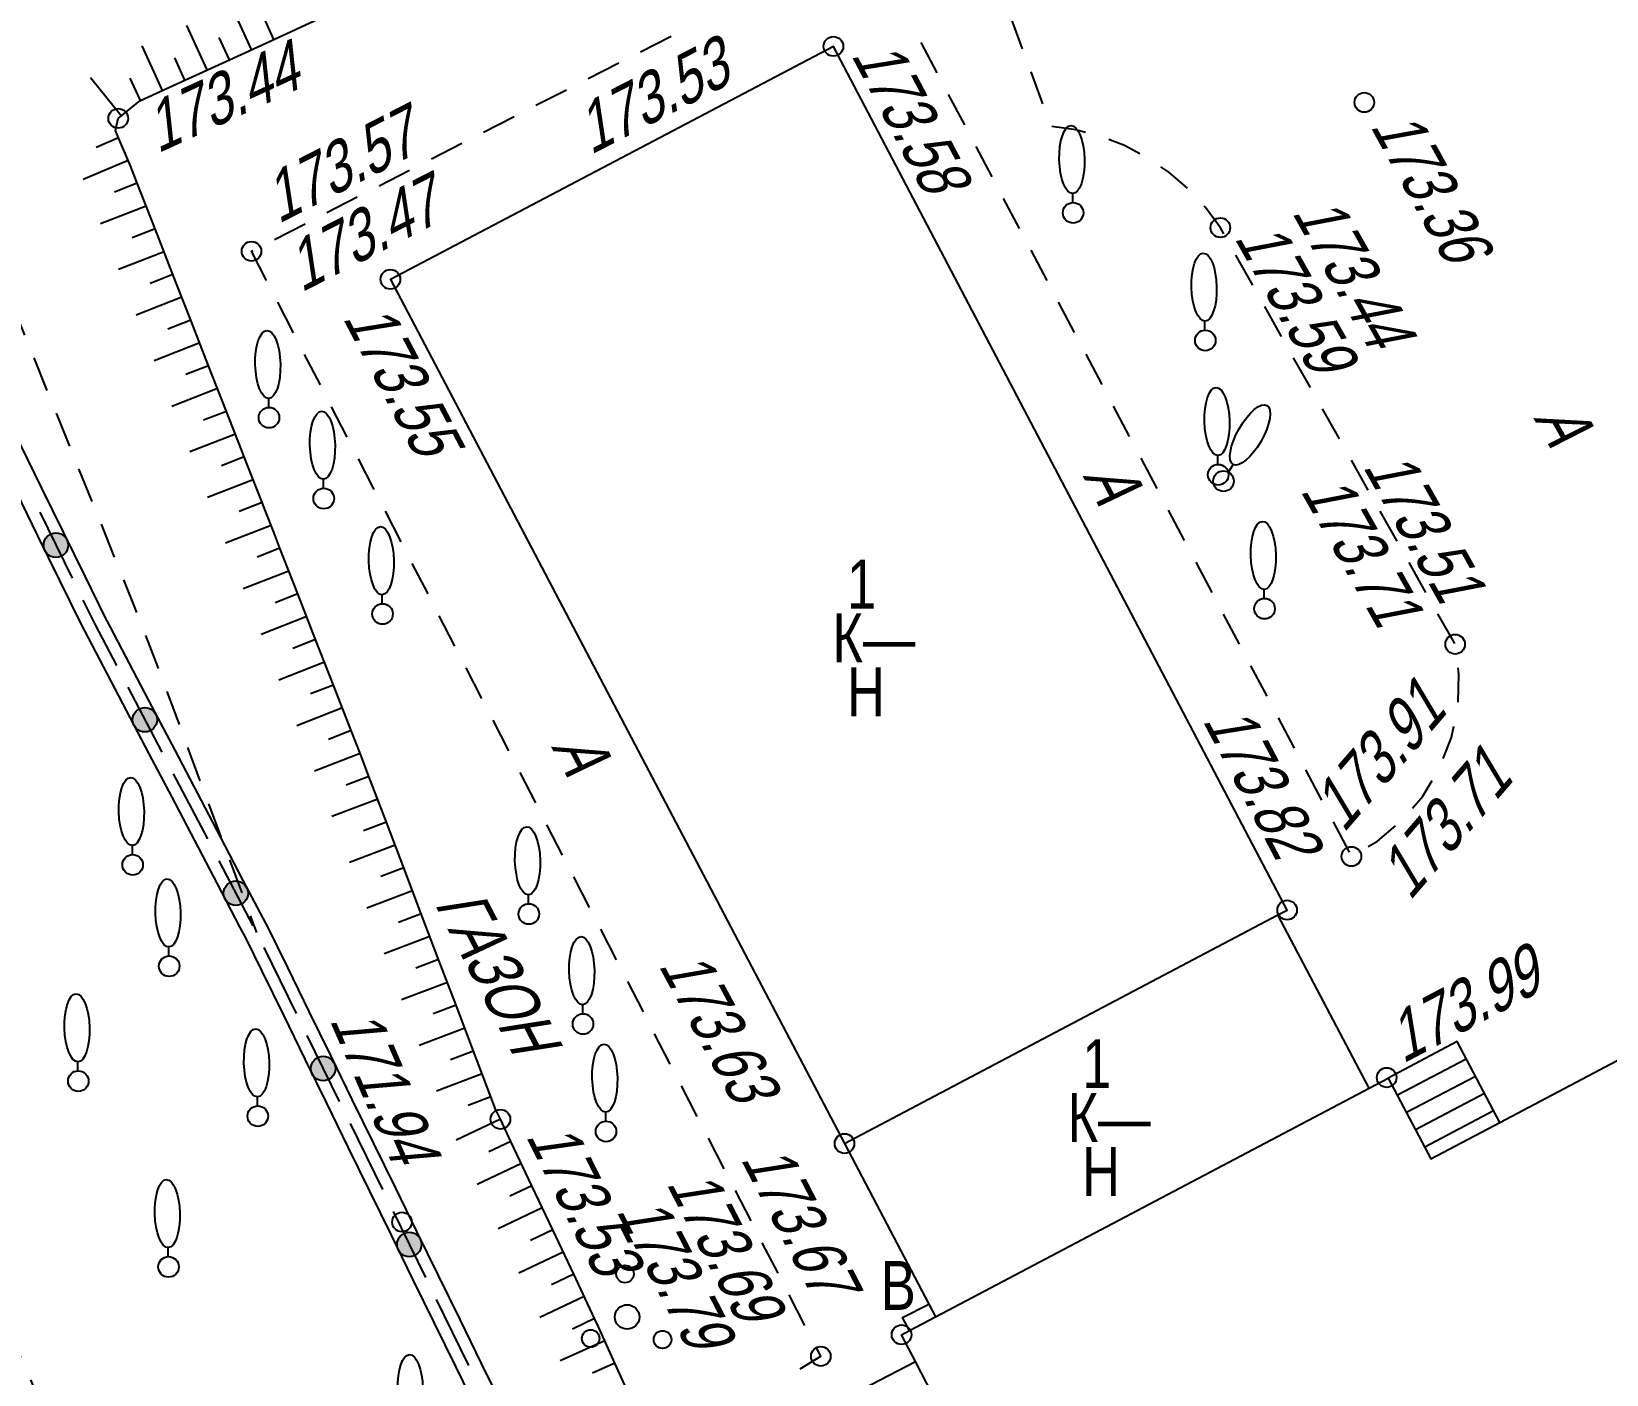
# Model space of a CAD drawing. Header units: metres. Extents: x -584 to -429, y 22748 to 22926.
# Drawn here: x -549.19 to -517.02, y 22807.56 to 22834.98 of the extents above; entities that cross this region are included whole.
import ezdxf
from ezdxf.enums import TextEntityAlignment as Align

# ---------------------------------------------------------------- set-up
doc = ezdxf.new("R2010")
doc.units = ezdxf.units.M
doc.header["$MEASUREMENT"] = 0
for name, color, linetype, lineweight in [('Вентиляторы', 7, 'Continuous', 25), ('Внутреннее заполнение', 7, 'Continuous', 25), ('Горизонтали', 7, 'Continuous', 25), ('Граница улицы', 7, 'Continuous', 25), ('Здания', 7, 'Continuous', 25), ('Крыльца', 7, 'Continuous', 25), ('Леса и газоны', 7, 'Continuous', 25), ('Ограды', 7, 'Continuous', 25), ('Отдельно стоящее дерево', 7, 'Continuous', 25), ('Откосы', 7, 'Continuous', 25)]:
    doc.layers.add(name, color=color, linetype=linetype, lineweight=lineweight)
doc.styles.add('Style-RUSSIAN_1251', font='RUSSIAN_1251.shx')
doc.styles.add('Style-RUSSIAN_1251 I 0.32289', font='RUSSIAN_1251.shx', dxfattribs={"oblique": 18.5})

# ---------------------------------------------------------------- blocks, each defined once
blk = doc.blocks.new('PIKET_44')
at = {"layer": 'Горизонтали', "color": 7, "linetype": 'Continuous', "lineweight": 25}
blk.add_arc((0, 0), 0.2, 0, 360, dxfattribs=at)
blk = doc.blocks.new('PIKET_45')
at = {"layer": 'Горизонтали', "color": 7, "linetype": 'Continuous', "lineweight": 25}
blk.add_arc((0, 0), 0.2, 0, 360, dxfattribs=at)
blk = doc.blocks.new('PIKET_56')
at = {"layer": 'Горизонтали', "color": 7, "linetype": 'Continuous', "lineweight": 25}
blk.add_arc((0, 0), 0.2, 0, 360, dxfattribs=at)
blk = doc.blocks.new('PIKET_58')
at = {"layer": 'Горизонтали', "color": 7, "linetype": 'Continuous', "lineweight": 25}
blk.add_arc((0, 0), 0.2, 0, 360, dxfattribs=at)
blk = doc.blocks.new('msdElementTypeLineString_7')
at = {"layer": 'Граница улицы', "color": 7, "linetype": 'Continuous', "lineweight": 25}
for p, q in [((0.154, 33.227), (0.001, 33.555)), ((1.185, 31.006), (0.88, 31.663)), ((1.699, 29.895), (1.395, 30.552)), ((2.213, 28.784), (1.909, 29.441)), ((2.727, 27.672), (2.423, 28.33)), ((3.241, 26.561), (2.937, 27.219)), ((3.755, 25.45), (3.451, 26.107)), ((4.752, 23.213), (4.462, 23.877)), ((5.24, 22.091), (4.951, 22.755)), ((5.729, 20.968), (5.44, 21.632)), ((6.218, 19.846), (5.929, 20.51)), ((6.707, 18.723), (6.418, 19.387)), ((7.196, 17.6), (6.907, 18.265)), ((7.685, 16.478), (7.396, 17.142)), ((8.174, 15.355), (7.885, 16.02)), ((8.663, 14.233), (8.373, 14.897)), ((9.152, 13.11), (8.862, 13.774)), ((10.146, 12.405), (9.55, 12.816)), ((11.155, 11.71), (10.558, 12.121)), ((12.163, 11.016), (11.567, 11.427)), ((13.172, 10.321), (12.575, 10.732)), ((15.1, 8.815), (14.54, 9.275)), ((16.046, 8.037), (15.486, 8.497)), ((16.854, 7.119), (16.379, 7.665)), ((17.658, 6.195), (17.182, 6.742)), ((18.461, 5.271), (17.986, 5.818)), ((20.068, 3.423), (19.593, 3.97)), ((20.871, 2.499), (20.396, 3.046)), ((21.675, 1.575), (21.199, 2.122)), ((22.478, 0.651), (22.003, 1.198)), ((23.044, 0.001), (22.806, 0.274))]:
    blk.add_line(p, q, dxfattribs=at)
at = {"layer": 'Граница улицы', "color": 7, "linetype": 'Continuous', "lineweight": 25, "flags": 128}
for points in [[(0.67, 32.117), (0.384, 32.736), (0.366, 32.774)], [(4.263, 24.336), (4.13, 24.641), (3.965, 24.996)], [(14.154, 9.592), (13.763, 9.914), (13.583, 10.038)], [(19.265, 4.347), (18.985, 4.669), (18.789, 4.894)]]:
    blk.add_lwpolyline(points, dxfattribs=at)
blk = doc.blocks.new('PIKET_67')
at = {"layer": 'Горизонтали', "color": 7, "linetype": 'Continuous', "lineweight": 25}
blk.add_arc((0, 0), 0.2, 0, 360, dxfattribs=at)
blk = doc.blocks.new('PIKET_69')
at = {"layer": 'Горизонтали', "color": 7, "linetype": 'Continuous', "lineweight": 25}
blk.add_arc((0, 0), 0.2, 0, 360, dxfattribs=at)
blk = doc.blocks.new('msdElementTypeLineString_13')
at = {"layer": 'Откосы', "color": 7, "linetype": 'Continuous', "lineweight": 25}
for p, q in [((0, 20.464), (0.136, 20.129)), ((0.323, 19.666), (0.594, 18.996)), ((0.781, 18.532), (1.052, 17.863)), ((1.24, 17.399), (1.511, 16.729)), ((1.698, 16.266), (1.969, 15.596)), ((2.156, 15.133), (2.427, 14.463)), ((2.615, 14), (2.885, 13.33)), ((3.073, 12.866), (3.344, 12.197)), ((3.531, 11.733), (3.802, 11.064)), ((3.989, 10.6), (4.26, 9.93)), ((4.448, 9.467), (4.719, 8.797)), ((4.906, 8.334), (5.177, 7.664)), ((6.248, 4.921), (6.5, 4.244)), ((6.675, 3.776), (6.927, 3.099)), ((7.101, 2.63), (7.354, 1.953)), ((7.528, 1.485), (7.78, 0.808)), ((7.955, 0.339), (8.081, 0.001))]:
    blk.add_line(p, q, dxfattribs=at)
at = {"layer": 'Откосы', "color": 7, "linetype": 'Continuous', "lineweight": 25, "flags": 128}
for points in [[(5.364, 7.2), (5.571, 6.689), (5.633, 6.53)], [(5.814, 6.064), (6.011, 5.556), (6.073, 5.39)]]:
    blk.add_lwpolyline(points, dxfattribs=at)
blk = doc.blocks.new('PIKET_110')
at = {"layer": 'Горизонтали', "color": 7, "linetype": 'Continuous', "lineweight": 25}
blk.add_arc((0, 0), 0.2, 0, 360, dxfattribs=at)
blk = doc.blocks.new('DEREVO_36')
at = {"layer": 'Отдельно стоящее дерево', "color": 7, "linetype": 'Continuous', "lineweight": 25, "flags": 128}
blk.add_lwpolyline([(-0.007, 0.21), (-0.007, 0.393)], dxfattribs=at)
at = {"layer": 'Отдельно стоящее дерево', "color": 7, "linetype": 'Continuous', "lineweight": 25}
blk.add_arc((0, 0), 0.21, 0, 359.99999, dxfattribs=at)
blk.add_ellipse((-0.0255, 1.088), major_axis=(-0.0185, 0.695), ratio=0.3698286, dxfattribs=at)
blk = doc.blocks.new('DEREVO_37')
at = {"layer": 'Отдельно стоящее дерево', "color": 7, "linetype": 'Continuous', "lineweight": 25, "flags": 128}
blk.add_lwpolyline([(-0.007, 0.21), (-0.007, 0.393)], dxfattribs=at)
at = {"layer": 'Отдельно стоящее дерево', "color": 7, "linetype": 'Continuous', "lineweight": 25}
blk.add_arc((0, 0), 0.21, 0, 360, dxfattribs=at)
blk.add_ellipse((-0.025, 1.088), major_axis=(-0.019, 0.695), ratio=0.369829, dxfattribs=at)
blk = doc.blocks.new('DEREVO_38')
at = {"layer": 'Отдельно стоящее дерево', "color": 7, "linetype": 'Continuous', "lineweight": 25, "flags": 128}
blk.add_lwpolyline([(-0.007, 0.21), (-0.007, 0.393)], dxfattribs=at)
at = {"layer": 'Отдельно стоящее дерево', "color": 7, "linetype": 'Continuous', "lineweight": 25}
blk.add_arc((0, 0), 0.21, 0, 359.99999, dxfattribs=at)
blk.add_ellipse((-0.0255, 1.088), major_axis=(-0.0185, 0.695), ratio=0.3698286, dxfattribs=at)
blk = doc.blocks.new('DEREVO_39')
at = {"layer": 'Отдельно стоящее дерево', "color": 7, "linetype": 'Continuous', "lineweight": 25, "flags": 128}
blk.add_lwpolyline([(-0.007, 0.21), (-0.007, 0.393)], dxfattribs=at)
at = {"layer": 'Отдельно стоящее дерево', "color": 7, "linetype": 'Continuous', "lineweight": 25}
blk.add_arc((0, 0), 0.21, 0, 360, dxfattribs=at)
blk.add_ellipse((-0.025, 1.088), major_axis=(-0.019, 0.695), ratio=0.369829, dxfattribs=at)
blk = doc.blocks.new('DEREVO_40')
at = {"layer": 'Отдельно стоящее дерево', "color": 7, "linetype": 'Continuous', "lineweight": 25, "flags": 128}
blk.add_lwpolyline([(-0.007, 0.21), (-0.007, 0.393)], dxfattribs=at)
at = {"layer": 'Отдельно стоящее дерево', "color": 7, "linetype": 'Continuous', "lineweight": 25}
blk.add_arc((0, 0), 0.21, 0, 360, dxfattribs=at)
blk.add_ellipse((-0.025, 1.088), major_axis=(-0.019, 0.695), ratio=0.369829, dxfattribs=at)
blk = doc.blocks.new('DEREVO_42')
at = {"layer": 'Отдельно стоящее дерево', "color": 7, "linetype": 'Continuous', "lineweight": 25, "flags": 128}
blk.add_lwpolyline([(-0.007, 0.21), (-0.007, 0.393)], dxfattribs=at)
at = {"layer": 'Отдельно стоящее дерево', "color": 7, "linetype": 'Continuous', "lineweight": 25}
blk.add_arc((0, 0), 0.21, 0, 359.99999, dxfattribs=at)
blk.add_ellipse((-0.0255, 1.088), major_axis=(-0.0185, 0.695), ratio=0.3698286, dxfattribs=at)
blk = doc.blocks.new('DEREVO_190')
at = {"layer": 'Отдельно стоящее дерево', "color": 7, "linetype": 'Continuous', "lineweight": 25, "flags": 128}
blk.add_lwpolyline([(-0.007, 0.21), (-0.007, 0.393)], dxfattribs=at)
at = {"layer": 'Отдельно стоящее дерево', "color": 7, "linetype": 'Continuous', "lineweight": 25}
blk.add_arc((0, 0), 0.21, 0, 360, dxfattribs=at)
blk.add_ellipse((-0.025, 1.088), major_axis=(-0.019, 0.695), ratio=0.369829, dxfattribs=at)
blk = doc.blocks.new('DEREVO_191')
at = {"layer": 'Отдельно стоящее дерево', "color": 7, "linetype": 'Continuous', "lineweight": 25, "flags": 128}
blk.add_lwpolyline([(-0.007, 0.21), (-0.007, 0.393)], dxfattribs=at)
at = {"layer": 'Отдельно стоящее дерево', "color": 7, "linetype": 'Continuous', "lineweight": 25}
blk.add_arc((0, 0), 0.21, 0, 359.99999, dxfattribs=at)
blk.add_ellipse((-0.0255, 1.088), major_axis=(-0.0185, 0.695), ratio=0.3698286, dxfattribs=at)
blk = doc.blocks.new('DEREVO_192')
at = {"layer": 'Отдельно стоящее дерево', "color": 7, "linetype": 'Continuous', "lineweight": 25, "flags": 128}
blk.add_lwpolyline([(-0.007, 0.21), (-0.007, 0.393)], dxfattribs=at)
at = {"layer": 'Отдельно стоящее дерево', "color": 7, "linetype": 'Continuous', "lineweight": 25}
blk.add_arc((0, 0), 0.21, 0, 359.99999, dxfattribs=at)
blk.add_ellipse((-0.0255, 1.088), major_axis=(-0.0185, 0.695), ratio=0.3698286, dxfattribs=at)
blk = doc.blocks.new('DEREVO_193')
at = {"layer": 'Отдельно стоящее дерево', "color": 7, "linetype": 'Continuous', "lineweight": 25, "flags": 128}
blk.add_lwpolyline([(-0.007, 0.21), (-0.007, 0.393)], dxfattribs=at)
at = {"layer": 'Отдельно стоящее дерево', "color": 7, "linetype": 'Continuous', "lineweight": 25}
blk.add_arc((0, 0), 0.21, 0, 359.99999, dxfattribs=at)
blk.add_ellipse((-0.0255, 1.088), major_axis=(-0.0185, 0.695), ratio=0.3698286, dxfattribs=at)
blk = doc.blocks.new('DEREVO_194')
at = {"layer": 'Отдельно стоящее дерево', "color": 7, "linetype": 'Continuous', "lineweight": 25, "flags": 128}
blk.add_lwpolyline([(-0.007, 0.21), (-0.007, 0.393)], dxfattribs=at)
at = {"layer": 'Отдельно стоящее дерево', "color": 7, "linetype": 'Continuous', "lineweight": 25}
blk.add_arc((0, 0), 0.21, 0, 360, dxfattribs=at)
blk.add_ellipse((-0.025, 1.088), major_axis=(-0.019, 0.695), ratio=0.369829, dxfattribs=at)
blk = doc.blocks.new('DEREVO_195')
at = {"layer": 'Отдельно стоящее дерево', "color": 7, "linetype": 'Continuous', "lineweight": 25, "flags": 128}
blk.add_lwpolyline([(-0.007, 0.21), (-0.007, 0.393)], dxfattribs=at)
at = {"layer": 'Отдельно стоящее дерево', "color": 7, "linetype": 'Continuous', "lineweight": 25}
blk.add_arc((0, 0), 0.21, 0, 360, dxfattribs=at)
blk.add_ellipse((-0.025, 1.088), major_axis=(-0.019, 0.695), ratio=0.369829, dxfattribs=at)
blk = doc.blocks.new('KUST1_11')
at = {"layer": 'Отдельно стоящее дерево', "color": 7, "linetype": 'Continuous', "lineweight": 25}
for centre, radius in [((-0.044, 0.877), 0.18), ((0, 0), 0.25), ((-0.745, -0.439), 0.18), ((0.723, -0.461), 0.18)]:
    blk.add_arc(centre, radius, 0, 360, dxfattribs=at)
blk = doc.blocks.new('DEREVO_239')
at = {"layer": 'Отдельно стоящее дерево', "color": 7, "linetype": 'Continuous', "lineweight": 25, "flags": 128}
blk.add_lwpolyline([(-0.007, 0.21), (-0.007, 0.393)], dxfattribs=at)
at = {"layer": 'Отдельно стоящее дерево', "color": 7, "linetype": 'Continuous', "lineweight": 25}
blk.add_arc((0, 0), 0.21, 0, 359.99999, dxfattribs=at)
blk.add_ellipse((-0.0255, 1.088), major_axis=(-0.0185, 0.695), ratio=0.3698286, dxfattribs=at)
blk = doc.blocks.new('DEREVO_240')
at = {"layer": 'Отдельно стоящее дерево', "color": 7, "linetype": 'Continuous', "lineweight": 25, "flags": 128}
blk.add_lwpolyline([(-0.007, 0.21), (-0.007, 0.393)], dxfattribs=at)
at = {"layer": 'Отдельно стоящее дерево', "color": 7, "linetype": 'Continuous', "lineweight": 25}
blk.add_arc((0, 0), 0.21, 0, 360, dxfattribs=at)
blk.add_ellipse((-0.025, 1.088), major_axis=(-0.019, 0.695), ratio=0.369829, dxfattribs=at)
blk = doc.blocks.new('DEREVO_241')
at = {"layer": 'Отдельно стоящее дерево', "color": 7, "linetype": 'Continuous', "lineweight": 25, "flags": 128}
blk.add_lwpolyline([(-0.007, 0.21), (-0.007, 0.393)], dxfattribs=at)
at = {"layer": 'Отдельно стоящее дерево', "color": 7, "linetype": 'Continuous', "lineweight": 25}
blk.add_arc((0, 0), 0.21, 0, 359.99999, dxfattribs=at)
blk.add_ellipse((-0.0255, 1.088), major_axis=(-0.0185, 0.695), ratio=0.3698286, dxfattribs=at)
blk = doc.blocks.new('DEREVO_242')
at = {"layer": 'Отдельно стоящее дерево', "color": 7, "linetype": 'Continuous', "lineweight": 25, "flags": 128}
blk.add_lwpolyline([(-0.007, 0.21), (-0.007, 0.393)], dxfattribs=at)
at = {"layer": 'Отдельно стоящее дерево', "color": 7, "linetype": 'Continuous', "lineweight": 25}
blk.add_arc((0, 0), 0.21, 0, 359.99999, dxfattribs=at)
blk.add_ellipse((-0.0255, 1.088), major_axis=(-0.0185, 0.695), ratio=0.3698286, dxfattribs=at)
blk = doc.blocks.new('DEREVO_243')
at = {"layer": 'Отдельно стоящее дерево', "color": 7, "linetype": 'Continuous', "lineweight": 25, "flags": 128}
blk.add_lwpolyline([(-0.007, 0.21), (-0.007, 0.393)], dxfattribs=at)
at = {"layer": 'Отдельно стоящее дерево', "color": 7, "linetype": 'Continuous', "lineweight": 25}
blk.add_arc((0, 0), 0.21, 0, 359.99999, dxfattribs=at)
blk.add_ellipse((-0.0255, 1.088), major_axis=(-0.0185, 0.695), ratio=0.3698286, dxfattribs=at)
blk = doc.blocks.new('msdElementTypeLineString_25')
at = {"layer": 'Откосы', "color": 7, "linetype": 'Continuous', "lineweight": 25}
for p, q in [((3.78, 45.175), (3.363, 46.084)), ((4.235, 45.383), (4.026, 45.838)), ((4.235, 45.383), (5.144, 45.8)), ((2.871, 44.758), (2.454, 45.667)), ((3.326, 44.967), (3.117, 45.421)), ((3.326, 44.967), (4.235, 45.383)), ((1.962, 44.341), (1.545, 45.25)), ((2.417, 44.55), (2.208, 45.004)), ((2.417, 44.55), (3.326, 44.967)), ((1.118, 43.82), (0.488, 44.597)), ((1.508, 44.133), (1.299, 44.587)), ((1.508, 44.133), (2.417, 44.55)), ((1.063, 43.369), (0.603, 43.174)), ((1.258, 42.908), (0.337, 42.519)), ((1.443, 42.444), (0.978, 42.262)), ((1.808, 41.513), (1.443, 42.444)), ((1.626, 41.978), (0.694, 41.614)), ((1.808, 41.513), (1.342, 41.331)), ((2.172, 40.581), (1.808, 41.513)), ((1.99, 41.047), (1.059, 40.683)), ((2.172, 40.581), (1.706, 40.399)), ((2.536, 39.65), (2.172, 40.581)), ((2.354, 40.116), (1.423, 39.751)), ((2.536, 39.65), (2.071, 39.468)), ((2.901, 38.719), (2.536, 39.65)), ((2.719, 39.185), (1.787, 38.82)), ((2.901, 38.719), (2.435, 38.537)), ((3.265, 37.788), (2.901, 38.719)), ((3.083, 38.253), (2.152, 37.889)), ((3.265, 37.788), (2.799, 37.605)), ((3.447, 37.322), (2.516, 36.958)), ((3.629, 36.856), (3.164, 36.674)), ((3.994, 35.925), (3.629, 36.856)), ((3.812, 36.391), (2.88, 36.026)), ((3.994, 35.925), (3.528, 35.743)), ((4.176, 35.459), (3.245, 35.095)), ((4.358, 34.994), (3.892, 34.812)), ((4.722, 34.063), (4.358, 34.994)), ((4.54, 34.528), (3.609, 34.164)), ((4.722, 34.063), (4.257, 33.88)), ((5.087, 33.131), (4.722, 34.063)), ((4.904, 33.597), (3.973, 33.233)), ((5.087, 33.131), (4.621, 32.949)), ((5.451, 32.2), (5.087, 33.131)), ((5.269, 32.666), (4.338, 32.301)), ((5.451, 32.2), (4.985, 32.018)), ((5.815, 31.269), (5.451, 32.2)), ((5.633, 31.734), (4.702, 31.37)), ((5.815, 31.269), (5.35, 31.087)), ((5.997, 30.803), (5.066, 30.439)), ((6.176, 30.336), (5.708, 30.158)), ((6.532, 29.401), (6.176, 30.336)), ((6.354, 29.869), (5.419, 29.513)), ((6.532, 29.401), (6.064, 29.223)), ((6.887, 28.467), (6.532, 29.401)), ((6.709, 28.934), (5.775, 28.578)), ((6.887, 28.467), (6.42, 28.289)), ((7.243, 27.532), (6.887, 28.467)), ((7.065, 28), (6.131, 27.644)), ((7.243, 27.532), (6.776, 27.354)), ((7.599, 26.598), (7.243, 27.532)), ((7.421, 27.065), (6.486, 26.709)), ((7.599, 26.598), (7.132, 26.42)), ((7.955, 25.663), (7.599, 26.598)), ((7.777, 26.13), (6.842, 25.775)), ((7.955, 25.663), (7.487, 25.485)), ((8.31, 24.728), (7.955, 25.663)), ((8.132, 25.196), (7.198, 24.84)), ((8.31, 24.728), (7.843, 24.551)), ((8.666, 23.794), (8.31, 24.728)), ((8.488, 24.261), (7.554, 23.905)), ((8.666, 23.794), (8.199, 23.616)), ((8.861, 23.334), (7.957, 22.906)), ((9.074, 22.882), (8.622, 22.668)), ((9.502, 21.978), (9.074, 22.882)), ((9.288, 22.43), (8.384, 22.002)), ((9.502, 21.978), (9.05, 21.764)), ((9.93, 21.074), (9.502, 21.978)), ((9.716, 21.526), (8.812, 21.098)), ((9.93, 21.074), (9.478, 20.86)), ((10.357, 20.17), (9.93, 21.074)), ((10.144, 20.622), (9.24, 20.194)), ((10.357, 20.17), (9.905, 19.956)), ((10.785, 19.266), (10.357, 20.17)), ((10.571, 19.718), (9.667, 19.29)), ((10.785, 19.266), (10.333, 19.052)), ((10.994, 18.812), (10.082, 18.401)), ((11.199, 18.356), (10.744, 18.15)), ((11.611, 17.444), (11.199, 18.356))]:
    blk.add_line(p, q, dxfattribs=at)
at = {"layer": 'Откосы', "color": 7, "linetype": 'Continuous', "lineweight": 25, "flags": 128}
for points in [[(1.063, 43.369), (1, 43.519), (1.055, 43.769), (1.499, 44.129), (1.508, 44.133)], [(1.443, 42.444), (1.305, 42.798), (1.063, 43.369)], [(3.629, 36.856), (3.572, 37.003), (3.265, 37.788)], [(4.358, 34.994), (4.231, 35.318), (4.061, 35.753), (3.994, 35.925)], [(6.176, 30.336), (6.017, 30.753), (5.815, 31.269)], [(9.074, 22.882), (8.861, 23.334), (8.762, 23.542), (8.666, 23.794)], [(11.199, 18.356), (10.866, 19.095), (10.785, 19.266)]]:
    blk.add_lwpolyline(points, dxfattribs=at)
blk = doc.blocks.new('PIKET_166')
at = {"layer": 'Горизонтали', "color": 7, "linetype": 'Continuous', "lineweight": 25}
blk.add_arc((0, 0), 0.2, 0, 360, dxfattribs=at)
blk = doc.blocks.new('PIKET_167')
at = {"layer": 'Горизонтали', "color": 7, "linetype": 'Continuous', "lineweight": 25}
blk.add_arc((0, 0), 0.2, 0, 360, dxfattribs=at)
blk = doc.blocks.new('PIKET_168')
at = {"layer": 'Горизонтали', "color": 7, "linetype": 'Continuous', "lineweight": 25}
blk.add_arc((0, 0), 0.2, 0, 360, dxfattribs=at)
blk = doc.blocks.new('PIKET_169')
at = {"layer": 'Горизонтали', "color": 7, "linetype": 'Continuous', "lineweight": 25}
blk.add_arc((0, 0), 0.2, 0, 360, dxfattribs=at)
blk = doc.blocks.new('PIKET_178')
at = {"layer": 'Горизонтали', "color": 7, "linetype": 'Continuous', "lineweight": 25}
blk.add_arc((0, 0), 0.2, 0, 360, dxfattribs=at)
blk = doc.blocks.new('PIKET_179')
at = {"layer": 'Горизонтали', "color": 7, "linetype": 'Continuous', "lineweight": 25}
blk.add_arc((0, 0), 0.2, 0, 360, dxfattribs=at)
blk = doc.blocks.new('PIKET_180')
at = {"layer": 'Горизонтали', "color": 7, "linetype": 'Continuous', "lineweight": 25}
blk.add_arc((0, 0), 0.2, 0, 360, dxfattribs=at)
blk = doc.blocks.new('PIKET_181')
at = {"layer": 'Горизонтали', "color": 7, "linetype": 'Continuous', "lineweight": 25}
blk.add_arc((0, 0), 0.2, 0, 360, dxfattribs=at)
blk = doc.blocks.new('msdElementTypeLineString_32')
at = {"layer": 'Граница улицы', "color": 7, "linetype": 'Continuous', "lineweight": 25}
for p, q in [((7.947, 53.218), (8.57, 53.537)), ((13.673, 53.406), (14, 52.787)), ((6.879, 52.67), (7.502, 52.99)), ((16.166, 52.152), (15.925, 52.809)), ((5.811, 52.123), (6.434, 52.442)), ((14.234, 52.345), (14.562, 51.726)), ((4.743, 51.575), (5.366, 51.895)), ((3.676, 51.028), (4.299, 51.347)), ((14.795, 51.284), (15.123, 50.665)), ((2.608, 50.48), (3.231, 50.799)), ((1.54, 49.932), (2.163, 50.252)), ((15.357, 50.223), (15.684, 49.605)), ((0.472, 49.385), (1.095, 49.704)), ((15.918, 49.163), (16.246, 48.544)), ((20.452, 48.451), (20.108, 49.061)), ((0.858, 47.48), (0.537, 48.103)), ((16.479, 48.102), (16.807, 47.483)), ((21.042, 47.405), (20.698, 48.015)), ((1.408, 46.414), (1.087, 47.036)), ((17.041, 47.041), (17.368, 46.422)), ((21.631, 46.36), (21.287, 46.97)), ((1.958, 45.347), (1.637, 45.969)), ((17.602, 45.98), (17.93, 45.362)), ((22.221, 45.315), (21.877, 45.925)), ((2.507, 44.28), (2.187, 44.902)), ((18.163, 44.92), (18.491, 44.301)), ((22.81, 44.269), (22.466, 44.879)), ((3.057, 43.213), (2.736, 43.836)), ((18.725, 43.859), (19.052, 43.24)), ((23.4, 43.224), (23.056, 43.834)), ((19.286, 42.798), (19.614, 42.179)), ((23.989, 42.179), (23.645, 42.789)), ((3.607, 42.147), (3.286, 42.769)), ((4.157, 41.08), (3.836, 41.702)), ((19.847, 41.737), (20.175, 41.119)), ((24.579, 41.133), (24.235, 41.743)), ((4.707, 40.013), (4.386, 40.636)), ((20.409, 40.677), (20.736, 40.058)), ((5.257, 38.947), (4.936, 39.569)), ((20.97, 39.616), (21.298, 38.997)), ((5.807, 37.88), (5.486, 38.502)), ((21.531, 38.555), (21.859, 37.936)), ((6.357, 36.813), (6.036, 37.435)), ((22.093, 37.494), (22.42, 36.876)), ((6.906, 35.746), (6.586, 36.369)), ((7.456, 34.68), (7.136, 35.302)), ((8.006, 33.613), (7.685, 34.235)), ((8.556, 32.546), (8.235, 33.168)), ((9.106, 31.479), (8.785, 32.102)), ((9.656, 30.413), (9.335, 31.035)), ((10.206, 29.346), (9.885, 29.968)), ((10.756, 28.279), (10.435, 28.902)), ((11.306, 27.213), (10.985, 27.835))]:
    blk.add_line(p, q, dxfattribs=at)
at = {"layer": 'Граница улицы', "color": 7, "linetype": 'Continuous', "lineweight": 25, "flags": 128}
for points in [[(15.752, 53.279), (15.527, 53.891), (15.484, 53.911)], [(17.034, 51.569), (16.839, 51.62), (16.346, 51.691)], [(18.148, 51.134), (17.831, 51.3), (17.512, 51.423)], [(19.116, 50.431), (18.737, 50.757), (18.572, 50.869)], [(19.863, 49.496), (19.79, 49.625), (19.488, 50.034), (19.458, 50.066)], [(0.308, 48.547), (0.001, 49.143), (0.027, 49.157)], [(24.644, 39.94), (24.664, 40.508), (24.647, 40.639)], [(24.343, 38.785), (24.51, 39.217), (24.557, 39.449)], [(23.713, 37.772), (23.923, 38.016), (24.117, 38.34)], [(22.811, 36.991), (22.998, 37.102), (23.369, 37.411)], [(11.211, 26.327), (11.63, 26.583), (11.535, 26.768)]]:
    blk.add_lwpolyline(points, dxfattribs=at)
blk = doc.blocks.new('msdElementTypeLineString_50')
at = {"layer": 'Ограды', "linetype": 'Continuous', "lineweight": 25}
h = blk.add_hatch(color=7, dxfattribs=at)
edge = h.paths.add_edge_path()
edge.add_arc((12.819, 39.178), 0.25, 0, 360)
h = blk.add_hatch(color=7, dxfattribs=at)
edge = h.paths.add_edge_path()
edge.add_arc((14.635, 35.614), 0.25, 0, 360)
h = blk.add_hatch(color=7, dxfattribs=at)
edge = h.paths.add_edge_path()
edge.add_arc((16.494, 32.072), 0.25, 0, 360)
h = blk.add_hatch(color=7, dxfattribs=at)
edge = h.paths.add_edge_path()
edge.add_arc((18.277, 28.492), 0.25, 0, 360)
h = blk.add_hatch(color=7, dxfattribs=at)
edge = h.paths.add_edge_path()
edge.add_arc((20.037, 24.9), 0.25, 0, 360)
at = {"layer": 'Ограды', "color": 7, "linetype": 'Continuous', "lineweight": 25}
for p, q in [((12.086, 41.236), (12.527, 40.339)), ((12.005, 40.267), (12.446, 39.369)), ((12.527, 40.339), (12.968, 39.441)), ((12.488, 39.851), (13.15, 38.504)), ((12.446, 39.369), (12.887, 38.472)), ((12.968, 39.441), (13.409, 38.544)), ((12.887, 38.472), (13.328, 37.574)), ((13.85, 37.647), (14.315, 36.761)), ((13.789, 36.687), (14.254, 35.802)), ((14.315, 36.761), (14.78, 35.876)), ((14.287, 36.278), (14.984, 34.95)), ((14.254, 35.802), (14.719, 34.916)), ((14.78, 35.876), (15.245, 34.99)), ((14.719, 34.916), (15.184, 34.031)), ((15.245, 34.99), (15.71, 34.105)), ((15.216, 34.507), (15.913, 33.179)), ((15.71, 34.105), (16.175, 33.22)), ((15.184, 34.031), (15.649, 33.145)), ((15.649, 33.145), (16.114, 32.26)), ((16.175, 33.22), (16.639, 32.334)), ((16.146, 32.736), (16.843, 31.408)), ((16.114, 32.26), (16.578, 31.375)), ((16.639, 32.334), (17.104, 31.449)), ((17.067, 30.961), (17.727, 29.614)), ((17.024, 30.48), (17.464, 29.582)), ((17.546, 30.552), (17.986, 29.654)), ((17.986, 29.654), (18.426, 28.756)), ((17.464, 29.582), (17.904, 28.684)), ((17.947, 29.165), (18.607, 27.818)), ((17.904, 28.684), (18.344, 27.786)), ((18.426, 28.756), (18.866, 27.858)), ((18.344, 27.786), (18.784, 26.888)), ((18.866, 27.858), (19.306, 26.96)), ((18.827, 27.369), (19.487, 26.022)), ((18.784, 26.888), (19.224, 25.99)), ((19.306, 26.96), (19.746, 26.062)), ((19.746, 26.062), (20.186, 25.164)), ((19.224, 25.99), (19.664, 25.092)), ((19.707, 25.573), (20.367, 24.226)), ((19.664, 25.092), (20.104, 24.194)), ((20.186, 25.164), (20.626, 24.265)), ((20.104, 24.194), (20.544, 23.296)), ((20.626, 24.265), (21.066, 23.367)), ((20.587, 23.777), (21.246, 22.43)), ((20.544, 23.296), (20.984, 22.398)), ((21.066, 23.367), (21.506, 22.469)), ((20.984, 22.398), (21.424, 21.499)), ((21.506, 22.469), (21.945, 21.571))]:
    blk.add_line(p, q, dxfattribs=at)
at = {"layer": 'Ограды', "color": 7, "linetype": 'Continuous', "lineweight": 25, "flags": 128}
for points in [[(13.409, 38.544), (13.841, 37.665), (13.85, 37.647)], [(13.37, 38.056), (13.618, 37.552), (14.054, 36.721)], [(13.328, 37.574), (13.395, 37.439), (13.789, 36.687)], [(16.578, 31.375), (16.692, 31.158), (17.024, 30.48)], [(17.104, 31.449), (17.138, 31.384), (17.546, 30.552)]]:
    blk.add_lwpolyline(points, dxfattribs=at)
at = {"layer": 'Ограды', "color": 7, "linetype": 'Continuous', "lineweight": 25}
for centre in [(12.819, 39.178), (12.819, 39.178), (14.635, 35.614), (14.635, 35.614), (16.494, 32.072), (16.494, 32.072), (18.277, 28.492), (18.277, 28.492), (20.037, 24.9), (20.037, 24.9)]:
    blk.add_circle(centre, 0.25, dxfattribs=at)
blk = doc.blocks.new('msdElementTypeTextNode')
at = {"layer": 'Здания', "color": 7, "linetype": 'Continuous', "lineweight": 25, "style": 'Style-RUSSIAN_1251', "width": 0.799996}
for s, p in [(' 1', (0, 1.1)), ('К—', (0, 0)), (' Н', (0, -1.1))]:
    blk.add_text(s, height=1, dxfattribs=at).set_placement(p, align=Align.MIDDLE_LEFT)
blk = doc.blocks.new('msdElementTypeTextNode_1')
at = {"layer": 'Здания', "color": 7, "linetype": 'Continuous', "lineweight": 25, "style": 'Style-RUSSIAN_1251', "width": 0.799996}
for s, p in [(' 1', (0, 1.1)), ('К—', (0, 0)), (' Н', (0, -1.1))]:
    blk.add_text(s, height=1, dxfattribs=at).set_placement(p, align=Align.MIDDLE_LEFT)

msp = doc.modelspace()

# ---------------------------------------------------------------- linework, layer by layer
at = {"layer": 'Вентиляторы', "color": 7, "linetype": 'Continuous', "lineweight": 25, "flags": 128}
msp.add_lwpolyline([(-531.257, 22808.457), (-531.401, 22808.722), (-530.863, 22808.996)], dxfattribs=at)
at = {"layer": 'Внутреннее заполнение', "color": 7, "linetype": 'Continuous', "lineweight": 25}
for p, q in [((-519.889, 22814), (-521.295, 22813.259)), ((-519.702, 22813.646), (-521.108, 22812.905)), ((-519.515, 22813.293), (-520.922, 22812.551)), ((-519.329, 22812.939), (-520.735, 22812.197))]:
    msp.add_line(p, q, dxfattribs=at)
at = {"layer": 'Здания', "color": 7, "linetype": 'Continuous', "lineweight": 25}
msp.add_line((-521.871, 22813.407), (-523.734, 22816.941), dxfattribs=at)
at = {"layer": 'Здания', "color": 7, "linetype": 'Continuous', "lineweight": 25, "flags": 128}
for points in [[(-532.586, 22812.274), (-523.734, 22816.941), (-523.545, 22817.041), (-532.813, 22834.674), (-541.861, 22829.918), (-532.586, 22812.274)], [(-512.86, 22797.6), (-523.081, 22792.289), (-525.724, 22797.385), (-526.782, 22799.426), (-529.602, 22804.862), (-530.678, 22806.938), (-531.139, 22807.826), (-531.421, 22808.371), (-531.257, 22808.457), (-530.727, 22808.737), (-521.871, 22813.407), (-521.481, 22813.612), (-520.611, 22811.961), (-519.204, 22812.703), (-516.332, 22814.218)], [(-532.586, 22812.274), (-530.863, 22808.996), (-530.727, 22808.737)]]:
    msp.add_lwpolyline(points, dxfattribs=at)
at = {"layer": 'Крыльца', "color": 7, "linetype": 'Continuous', "lineweight": 25, "flags": 128}
for points in [[(-519.204, 22812.703), (-520.075, 22814.354), (-521.481, 22813.612)], [(-529.602, 22804.862), (-531.046, 22804.113), (-532.123, 22806.188), (-532.583, 22807.076), (-531.139, 22807.826)]]:
    msp.add_lwpolyline(points, dxfattribs=at)

# ---------------------------------------------------------------- block references
at = {"layer": 'Горизонтали', "color": 7, "linetype": 'Continuous', "lineweight": 25}
for name, p in [('PIKET_166', (-532.813, 22834.674)), ('PIKET_178', (-524.91, 22830.973)), ('PIKET_168', (-544.699, 22830.491)), ('PIKET_69', (-541.861, 22829.918)), ('PIKET_179', (-520.114, 22822.468)), ('PIKET_180', (-522.233, 22818.135)), ('PIKET_167', (-523.545, 22817.041)), ('PIKET_181', (-521.513, 22813.621)), ('PIKET_56', (-532.586, 22812.274)), ('PIKET_58', (-531.421, 22808.371)), ('PIKET_169', (-533.07, 22807.931))]:
    msp.add_blockref(name, p, dxfattribs=at)
for name, p, xscale, yscale, zscale, rotation in [('PIKET_67', (-547.42, 22833.204), 1.000000175391965, 1.000000175391965, 1.000000175391965, 55.60826303907631), ('PIKET_110', (-521.97, 22833.53), 1.000002079038462, 1.000002079038462, 1.000002079038462, 5.003867284710641), ('PIKET_44', (-539.614, 22812.769), 1.000000175391965, 1.000000175391965, 1.000000175391965, 55.60826303907631), ('PIKET_45', (-541.625, 22810.671), 1.000000175391965, 1.000000175391965, 1.000000175391965, 55.60826303907631)]:
    msp.add_blockref(name, p, dxfattribs=dict(at, xscale=xscale, yscale=yscale, zscale=zscale, rotation=rotation))
at = {"layer": 'Граница улицы', "color": 7, "linetype": 'Continuous', "lineweight": 25}
for name, p in [('msdElementTypeLineString_32', (-544.7, 22781.348)), ('msdElementTypeLineString_7', (-554.647, 22785.818))]:
    msp.add_blockref(name, p, dxfattribs=at)
at = {"layer": 'Здания', "color": 7, "linetype": 'Continuous', "lineweight": 25}
for name, p in [('msdElementTypeTextNode_1', (-532.832, 22822.596)), ('msdElementTypeTextNode', (-528.029, 22812.805))]:
    msp.add_blockref(name, p, dxfattribs=at)
at = {"layer": 'Ограды', "color": 7, "linetype": 'Continuous', "lineweight": 25}
msp.add_blockref('msdElementTypeLineString_50', (-561.512, 22785.313), dxfattribs=at)
at = {"layer": 'Отдельно стоящее дерево', "color": 7, "linetype": 'Continuous', "lineweight": 25}
for name, p in [('DEREVO_243', (-527.917, 22831.276)), ('DEREVO_242', (-525.217, 22828.671)), ('DEREVO_190', (-544.34, 22827.093)), ('DEREVO_241', (-524.953, 22825.929)), ('DEREVO_191', (-543.223, 22825.443)), ('DEREVO_192', (-542.022, 22823.086)), ('DEREVO_239', (-524.007, 22823.194)), ('DEREVO_36', (-547.125, 22817.964)), ('DEREVO_193', (-539.034, 22816.96)), ('DEREVO_37', (-546.379, 22815.894)), ('DEREVO_194', (-537.927, 22814.715)), ('DEREVO_38', (-548.236, 22813.548)), ('DEREVO_39', (-544.57, 22812.833)), ('DEREVO_195', (-537.457, 22812.521)), ('DEREVO_40', (-546.392, 22809.756)), ('KUST1_11', (-537.026, 22808.733)), ('DEREVO_42', (-541.428, 22806.182))]:
    msp.add_blockref(name, p, dxfattribs=at)
at = {"layer": 'Отдельно стоящее дерево', "color": 7, "linetype": 'Continuous', "lineweight": 25, "rotation": 328.7516967220017}
msp.add_blockref('DEREVO_240', (-524.846, 22825.798), dxfattribs=at)
at = {"layer": 'Откосы', "color": 7, "linetype": 'Continuous', "lineweight": 25}
for name, p in [('msdElementTypeLineString_25', (-548.475, 22789.435)), ('msdElementTypeLineString_13', (-552.678, 22816.583))]:
    msp.add_blockref(name, p, dxfattribs=at)

# ---------------------------------------------------------------- texts
at = {"layer": 'Вентиляторы', "color": 7, "linetype": 'Continuous', "lineweight": 25, "style": 'Style-RUSSIAN_1251', "width": 0.799996}
msp.add_text('В', height=1, dxfattribs=at).set_placement((-531.844, 22808.877))
at = {"layer": 'Горизонтали', "color": 7, "linetype": 'Continuous', "lineweight": 25, "style": 'Style-RUSSIAN_1251 I 0.32289', "oblique": 18.5}
for s, rotation, width, p in [('173.44', 24.6339, 0.799996, (-546.615, 22832.484)), ('173.53', 27.1488, 0.8, (-537.771, 22832.454)), ('173.58', 297.7296, 0.8, (-532.459, 22834.504)), ('173.57', 27.1488, 0.8, (-544.149, 22831.043)), ('173.47', 27.1488, 0.8, (-543.683, 22829.642)), ('173.44', 299.4191, 0.8, (-523.458, 22831.289)), ('173.59', 299.4191, 0.8, (-524.635, 22830.771)), ('173.55', 297.7296, 0.799996, (-542.844, 22829.137)), ('173.51', 299.4191, 0.8, (-522.009, 22826.099)), ('173.71', 299.4191, 0.8, (-523.285, 22825.608)), ('173.91', 49.3402, 0.8, (-522.392, 22818.597)), ('173.82', 297.7296, 0.8, (-525.282, 22820.918)), ('173.71', 49.3402, 0.8, (-521.039, 22817.213)), ('173.99', 27.8046, 0.8, (-521.185, 22813.898)), ('173.63', 298.4012, 0.799996, (-536.394, 22815.917)), ('171.94', 293.4529, 0.799996, (-543.108, 22814.802)), ('173.53', 296.5568, 0.799996, (-539.103, 22812.431)), ('173.67', 297.4127, 0.799996, (-534.715, 22811.966)), ('173.69', 297.2705, 0.8, (-536.233, 22811.464)), ('173.79', 297.2705, 0.8, (-537.257, 22810.907))]:
    msp.add_text(s, height=1, rotation=rotation, dxfattribs=dict(at, width=width)).set_placement(p)
at = {"layer": 'Горизонтали', "color": 7, "linetype": 'Continuous', "lineweight": 25, "style": 'Style-RUSSIAN_1251 I 0.32289', "oblique": 18.5, "width": 0.799996}
msp.add_text('173.36', height=1, rotation=298.8322, dxfattribs=at).set_placement((-521.42, 22833.293), align=Align.MIDDLE_LEFT)
at = {"layer": 'Граница улицы', "color": 7, "linetype": 'Continuous', "lineweight": 25, "style": 'Style-RUSSIAN_1251 I 0.32289', "oblique": 18.5, "width": 0.8}
for rotation, p in [(299.2811, (-518.52, 22827.087)), (297.7296, (-527.725, 22825.907)), (297.7296, (-538.582, 22820.378))]:
    msp.add_text('А', height=1, rotation=rotation, dxfattribs=at).set_placement(p)
at = {"layer": 'Леса и газоны', "color": 7, "linetype": 'Continuous', "lineweight": 25, "style": 'Style-RUSSIAN_1251 I 0.32289', "oblique": 18.5, "width": 0.799996}
msp.add_text('ГАЗОН', height=1, rotation=297.4203, dxfattribs=at).set_placement((-540.969, 22817.175))

doc.saveas('drawing.dxf')
